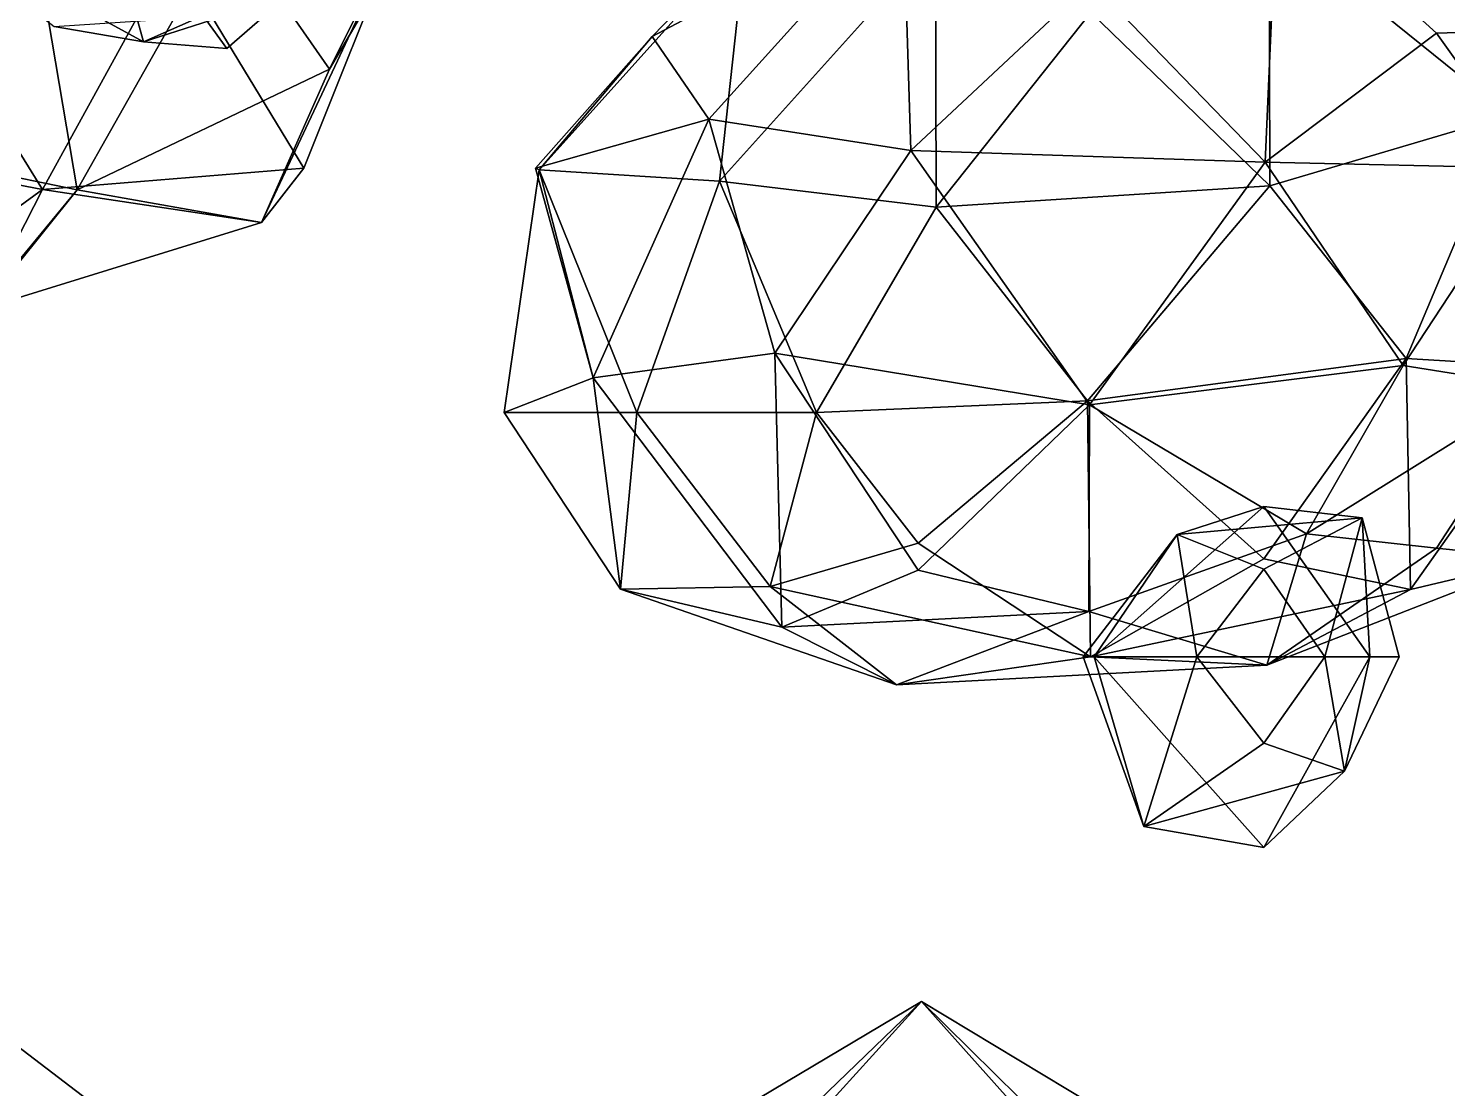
# Model space of a CAD drawing. Extents: x 290083 to 295691, y 4553739 to 4561622.
# Drawn here: x 294063.7 to 294167.2, y 4559196.2 to 4559273.5 of the extents above; entities that cross this region are included whole.
import ezdxf

# ---------------------------------------------------------------- set-up
doc = ezdxf.new("R2010")
doc.units = 0
doc.layers.add('Au_ppm_Pref_-_0_3', color=7, linetype='CONTINUOUS')

msp = doc.modelspace()

# ---------------------------------------------------------------- linework, layer by layer
at = {"layer": 'Au_ppm_Pref_-_0_3'}
for points in [[(294063.31, 4559284.98, 1790.1), (294050.72, 4559265.11, 1789.41), (294067.26, 4559261.7, 1792.99)], [(294055.04, 4559281.8, 1829.6), (294072.08, 4559272.49, 1829.31), (294068.53, 4559285.32, 1826.17)], [(294063.31, 4559284.98, 1790.1), (294067.26, 4559261.7, 1792.99), (294078.24, 4559281.18, 1791.11)], [(294072.08, 4559272.49, 1829.31), (294078.17, 4559272, 1826.28), (294068.53, 4559285.32, 1826.17)], [(294085.56, 4559278.46, 1828.42), (294068.53, 4559285.32, 1826.17), (294078.17, 4559272, 1826.28)], [(294153.88, 4559263.72, 1775.21), (294141.17, 4559276.86, 1774.45), (294154.76, 4559283.68, 1770.59)], [(294153.88, 4559263.72, 1775.21), (294154.76, 4559283.68, 1770.59), (294166.37, 4559273.13, 1773.2)], [(294168.25, 4559283.18, 1763.98), (294154.17, 4559281.24, 1757.54), (294171.64, 4559267.15, 1756.78)], [(294166.37, 4559273.13, 1773.2), (294154.76, 4559283.68, 1770.59), (294173.48, 4559273.35, 1769.92)], [(294154.76, 4559283.68, 1770.59), (294168.25, 4559283.18, 1763.98), (294173.48, 4559273.35, 1769.92)], [(294055.04, 4559281.8, 1829.6), (294065.57, 4559273.6, 1832.75), (294072.08, 4559272.49, 1829.31)], [(294109.18, 4559272.88, 1769.92), (294127.49, 4559282.55, 1770.32), (294113.31, 4559266.85, 1772.36)], [(294116.02, 4559279.94, 1764.05), (294127.49, 4559282.55, 1770.32), (294109.18, 4559272.88, 1769.92)], [(294113.31, 4559266.85, 1772.36), (294127.49, 4559282.55, 1770.32), (294128.03, 4559264.58, 1774.45)], [(294127.49, 4559282.55, 1770.32), (294141.17, 4559276.86, 1774.45), (294128.03, 4559264.58, 1774.45)], [(294085.66, 4559270.5, 1793.68), (294078.24, 4559281.18, 1791.11), (294067.26, 4559261.7, 1792.99)], [(294074.22, 4559279.04, 1805.17), (294090.8, 4559280.85, 1799.78), (294083.78, 4559263.28, 1804.58)], [(294085.66, 4559270.5, 1793.68), (294091.88, 4559281.1, 1793.68), (294078.24, 4559281.18, 1791.11)], [(294085.66, 4559270.5, 1793.68), (294080.7, 4559259.33, 1799.28), (294090.8, 4559280.85, 1799.78)], [(294083.78, 4559263.28, 1804.58), (294090.8, 4559280.85, 1799.78), (294080.7, 4559259.33, 1799.28)], [(294091.88, 4559281.1, 1793.68), (294085.66, 4559270.5, 1793.68), (294090.8, 4559280.85, 1799.78)], [(294154.21, 4559261.99, 1753.47), (294154.17, 4559281.24, 1757.54), (294141.17, 4559274.63, 1754.26)], [(294154.21, 4559261.99, 1753.47), (294171.64, 4559267.15, 1756.78), (294154.17, 4559281.24, 1757.54)], [(294052.99, 4559280.7, 1805.96), (294064.72, 4559261.73, 1806.36), (294042.71, 4559265.96, 1803.56)], [(294074.22, 4559279.04, 1805.17), (294064.72, 4559261.73, 1806.36), (294052.99, 4559280.7, 1805.96)], [(294116.02, 4559279.94, 1764.05), (294109.18, 4559272.88, 1769.92), (294100.95, 4559263.17, 1763.87)], [(294100.95, 4559263.17, 1763.87), (294114.08, 4559262.33, 1757.1), (294116.02, 4559279.94, 1764.05)], [(294129.85, 4559279.86, 1758.16), (294116.02, 4559279.94, 1764.05), (294114.08, 4559262.33, 1757.1)], [(294114.08, 4559262.33, 1757.1), (294129.88, 4559260.44, 1753.67), (294129.85, 4559279.86, 1758.16)], [(294129.85, 4559279.86, 1758.16), (294129.88, 4559260.44, 1753.67), (294141.17, 4559274.63, 1754.26)], [(294074.22, 4559279.04, 1805.17), (294083.78, 4559263.28, 1804.58), (294064.72, 4559261.73, 1806.36)], [(294072.08, 4559272.49, 1829.31), (294078.17, 4559274.44, 1831.53), (294085.56, 4559278.46, 1828.42)], [(294072.08, 4559272.49, 1829.31), (294085.56, 4559278.46, 1828.42), (294078.17, 4559272, 1826.28)], [(294153.88, 4559263.72, 1775.21), (294128.03, 4559264.58, 1774.45), (294141.17, 4559276.86, 1774.45)], [(294154.21, 4559261.99, 1753.47), (294141.17, 4559274.63, 1754.26), (294129.88, 4559260.44, 1753.67)], [(294065.57, 4559273.6, 1832.75), (294078.17, 4559274.44, 1831.53), (294072.08, 4559272.49, 1829.31)], [(294100.68, 4559263.28, 1769.92), (294109.18, 4559272.88, 1769.92), (294113.31, 4559266.85, 1772.36)], [(294109.18, 4559272.88, 1769.92), (294100.68, 4559263.28, 1769.92), (294100.95, 4559263.17, 1763.87)], [(294153.88, 4559263.72, 1775.21), (294166.37, 4559273.13, 1773.2), (294173.4, 4559263.28, 1773.23)], [(294173.48, 4559273.35, 1769.92), (294173.4, 4559263.28, 1773.23), (294166.37, 4559273.13, 1773.2)], [(294085.66, 4559270.5, 1793.68), (294067.26, 4559261.7, 1792.99), (294080.7, 4559259.33, 1799.28)], [(294104.87, 4559247.99, 1769.14), (294100.68, 4559263.28, 1769.92), (294113.31, 4559266.85, 1772.36)], [(294118.13, 4559249.79, 1773.4), (294104.87, 4559247.99, 1769.14), (294113.31, 4559266.85, 1772.36)], [(294128.03, 4559264.58, 1774.45), (294118.13, 4559249.79, 1773.4), (294113.31, 4559266.85, 1772.36)], [(294154.21, 4559261.99, 1753.47), (294164.16, 4559249.4, 1754.45), (294171.64, 4559267.15, 1756.78)], [(294175.91, 4559248.7, 1758.94), (294171.64, 4559267.15, 1756.78), (294164.16, 4559249.4, 1754.45)], [(294042.71, 4559265.96, 1803.56), (294064.72, 4559261.73, 1806.36), (294052.97, 4559253.14, 1803)], [(294067.26, 4559261.7, 1792.99), (294050.72, 4559265.11, 1789.41), (294053.42, 4559244.95, 1793.5)], [(294141.06, 4559246.03, 1775.01), (294118.13, 4559249.79, 1773.4), (294128.03, 4559264.58, 1774.45)], [(294153.88, 4559263.72, 1775.21), (294141.06, 4559246.03, 1775.01), (294128.03, 4559264.58, 1774.45)], [(294080.7, 4559259.33, 1799.28), (294064.72, 4559261.73, 1806.36), (294083.78, 4559263.28, 1804.58)], [(294104.87, 4559247.99, 1769.14), (294098.39, 4559245.46, 1763.98), (294100.95, 4559263.17, 1763.87)], [(294108.07, 4559245.46, 1758.78), (294100.95, 4559263.17, 1763.87), (294098.39, 4559245.46, 1763.98)], [(294100.95, 4559263.17, 1763.87), (294100.68, 4559263.28, 1769.92), (294104.87, 4559247.99, 1769.14)], [(294114.08, 4559262.33, 1757.1), (294100.95, 4559263.17, 1763.87), (294108.07, 4559245.46, 1758.78)], [(294153.88, 4559263.72, 1775.21), (294163.93, 4559248.9, 1773.56), (294141.06, 4559246.03, 1775.01)], [(294153.88, 4559263.72, 1775.21), (294173.4, 4559263.28, 1773.23), (294163.93, 4559248.9, 1773.56)], [(294174, 4559247.29, 1769.41), (294163.93, 4559248.9, 1773.56), (294173.4, 4559263.28, 1773.23)], [(294121.16, 4559245.46, 1754.55), (294114.08, 4559262.33, 1757.1), (294108.07, 4559245.46, 1758.78)], [(294129.88, 4559260.44, 1753.67), (294114.08, 4559262.33, 1757.1), (294121.16, 4559245.46, 1754.55)], [(294060.24, 4559253.01, 1799.62), (294052.97, 4559253.14, 1803), (294064.72, 4559261.73, 1806.36)], [(294060.24, 4559253.01, 1799.62), (294067.26, 4559261.7, 1792.99), (294053.42, 4559244.95, 1793.5)], [(294060.24, 4559253.01, 1799.62), (294064.72, 4559261.73, 1806.36), (294080.7, 4559259.33, 1799.28)], [(294080.7, 4559259.33, 1799.28), (294067.26, 4559261.7, 1792.99), (294060.24, 4559253.01, 1799.62)], [(294154.21, 4559261.99, 1753.47), (294129.88, 4559260.44, 1753.67), (294140.92, 4559246.31, 1753.17)], [(294154.21, 4559261.99, 1753.47), (294140.92, 4559246.31, 1753.17), (294164.16, 4559249.4, 1754.45)], [(294140.92, 4559246.31, 1753.17), (294129.88, 4559260.44, 1753.67), (294121.16, 4559245.46, 1754.55)], [(294118.64, 4559229.81, 1768.6), (294104.87, 4559247.99, 1769.14), (294118.13, 4559249.79, 1773.4)], [(294141.06, 4559246.03, 1775.01), (294128.57, 4559233.98, 1773.75), (294118.13, 4559249.79, 1773.4)], [(294118.64, 4559229.81, 1768.6), (294118.13, 4559249.79, 1773.4), (294128.57, 4559233.98, 1773.75)], [(294164.16, 4559249.4, 1754.45), (294140.92, 4559246.31, 1753.17), (294153.77, 4559234.79, 1754.48)], [(294156.88, 4559236.61, 1771.4), (294141.06, 4559246.03, 1775.01), (294163.93, 4559248.9, 1773.56)], [(294164.47, 4559232.55, 1758.78), (294164.16, 4559249.4, 1754.45), (294153.77, 4559234.79, 1754.48)], [(294174, 4559247.29, 1769.41), (294156.88, 4559236.61, 1771.4), (294163.93, 4559248.9, 1773.56)], [(294164.47, 4559232.55, 1758.78), (294175.91, 4559248.7, 1758.94), (294164.16, 4559249.4, 1754.45)], [(294173.9, 4559234.8, 1763.98), (294175.91, 4559248.7, 1758.94), (294164.47, 4559232.55, 1758.78)], [(294104.87, 4559247.99, 1769.14), (294106.87, 4559232.59, 1763.98), (294098.39, 4559245.46, 1763.98)], [(294104.87, 4559247.99, 1769.14), (294118.64, 4559229.81, 1768.6), (294106.87, 4559232.59, 1763.98)], [(294166.37, 4559235.57, 1767.28), (294156.88, 4559236.61, 1771.4), (294174, 4559247.29, 1769.41)], [(294166.37, 4559235.57, 1767.28), (294174, 4559247.29, 1769.41), (294173.9, 4559234.8, 1763.98)], [(294140.92, 4559246.31, 1753.17), (294121.16, 4559245.46, 1754.55), (294128.57, 4559235.94, 1754.87)], [(294140.92, 4559246.31, 1753.17), (294128.57, 4559235.94, 1754.87), (294141.14, 4559227.65, 1758.01)], [(294141.06, 4559246.03, 1775.01), (294141.03, 4559230.96, 1769.69), (294128.57, 4559233.98, 1773.75)], [(294153.77, 4559234.79, 1754.48), (294140.92, 4559246.31, 1753.17), (294141.14, 4559227.65, 1758.01)], [(294141.03, 4559230.96, 1769.69), (294141.06, 4559246.03, 1775.01), (294156.88, 4559236.61, 1771.4)], [(294098.39, 4559245.46, 1763.98), (294106.87, 4559232.59, 1763.98), (294108.07, 4559245.46, 1758.78)], [(294106.87, 4559232.59, 1763.98), (294117.78, 4559232.78, 1758.9), (294108.07, 4559245.46, 1758.78)], [(294108.07, 4559245.46, 1758.78), (294117.78, 4559232.78, 1758.9), (294121.16, 4559245.46, 1754.55)], [(294117.78, 4559232.78, 1758.9), (294128.57, 4559235.94, 1754.87), (294121.16, 4559245.46, 1754.55)], [(294147.45, 4559236.58, 1823.37), (294141.41, 4559227.64, 1817.55), (294153.77, 4559238.61, 1819.72)], [(294153.77, 4559238.61, 1819.72), (294141.41, 4559227.64, 1817.55), (294161.5, 4559227.64, 1819.73)], [(294160.94, 4559237.78, 1823.37), (294147.45, 4559236.58, 1823.37), (294153.77, 4559238.61, 1819.72)], [(294160.94, 4559237.78, 1823.37), (294153.77, 4559238.61, 1819.72), (294161.5, 4559227.64, 1819.73)], [(294147.45, 4559236.58, 1823.37), (294160.94, 4559237.78, 1823.37), (294153.77, 4559234.05, 1825.51)], [(294158.23, 4559227.64, 1825.48), (294153.77, 4559234.05, 1825.51), (294160.94, 4559237.78, 1823.37)], [(294158.23, 4559227.64, 1825.48), (294160.94, 4559237.78, 1823.37), (294163.66, 4559227.64, 1823.37)], [(294163.66, 4559227.64, 1823.37), (294160.94, 4559237.78, 1823.37), (294161.5, 4559227.64, 1819.73)], [(294140.61, 4559227.64, 1823.37), (294147.45, 4559236.58, 1823.37), (294148.89, 4559227.64, 1825.67)], [(294147.45, 4559236.58, 1823.37), (294140.61, 4559227.64, 1823.37), (294141.41, 4559227.64, 1817.55)], [(294141.03, 4559230.96, 1769.69), (294156.88, 4559236.61, 1771.4), (294153.99, 4559227.04, 1764.07)], [(294147.45, 4559236.58, 1823.37), (294153.77, 4559234.05, 1825.51), (294148.89, 4559227.64, 1825.67)], [(294156.88, 4559236.61, 1771.4), (294166.37, 4559235.57, 1767.28), (294153.99, 4559227.04, 1764.07)], [(294128.57, 4559235.94, 1754.87), (294117.78, 4559232.78, 1758.9), (294141.14, 4559227.65, 1758.01)], [(294173.9, 4559234.8, 1763.98), (294153.99, 4559227.04, 1764.07), (294166.37, 4559235.57, 1767.28)], [(294164.47, 4559232.55, 1758.78), (294153.77, 4559234.79, 1754.48), (294141.14, 4559227.65, 1758.01)], [(294164.47, 4559232.55, 1758.78), (294153.99, 4559227.04, 1764.07), (294173.9, 4559234.8, 1763.98)], [(294141.03, 4559230.96, 1769.69), (294118.64, 4559229.81, 1768.6), (294128.57, 4559233.98, 1773.75)], [(294158.23, 4559227.64, 1825.48), (294148.89, 4559227.64, 1825.67), (294153.77, 4559234.05, 1825.51)], [(294117.78, 4559232.78, 1758.9), (294106.87, 4559232.59, 1763.98), (294126.99, 4559225.61, 1764.01)], [(294126.99, 4559225.61, 1764.01), (294106.87, 4559232.59, 1763.98), (294118.64, 4559229.81, 1768.6)], [(294117.78, 4559232.78, 1758.9), (294126.99, 4559225.61, 1764.01), (294141.14, 4559227.65, 1758.01)], [(294153.99, 4559227.04, 1764.07), (294164.47, 4559232.55, 1758.78), (294141.14, 4559227.65, 1758.01)], [(294118.64, 4559229.81, 1768.6), (294141.03, 4559230.96, 1769.69), (294126.99, 4559225.61, 1764.01)], [(294141.03, 4559230.96, 1769.69), (294153.99, 4559227.04, 1764.07), (294126.99, 4559225.61, 1764.01)], [(294153.99, 4559227.04, 1764.07), (294141.14, 4559227.65, 1758.01), (294126.99, 4559225.61, 1764.01)], [(294145.02, 4559215.28, 1823.37), (294140.61, 4559227.64, 1823.37), (294148.89, 4559227.64, 1825.67)], [(294140.61, 4559227.64, 1823.37), (294145.02, 4559215.28, 1823.37), (294141.41, 4559227.64, 1817.55)], [(294145.02, 4559215.28, 1823.37), (294153.77, 4559213.74, 1818.74), (294141.41, 4559227.64, 1817.55)], [(294161.5, 4559227.64, 1819.73), (294141.41, 4559227.64, 1817.55), (294153.77, 4559213.74, 1818.74)], [(294145.02, 4559215.28, 1823.37), (294148.89, 4559227.64, 1825.67), (294153.77, 4559221.35, 1825.47)], [(294158.23, 4559227.64, 1825.48), (294153.77, 4559221.35, 1825.47), (294148.89, 4559227.64, 1825.67)], [(294158.23, 4559227.64, 1825.48), (294159.66, 4559219.31, 1823.37), (294153.77, 4559221.35, 1825.47)], [(294159.66, 4559219.31, 1823.37), (294161.5, 4559227.64, 1819.73), (294153.77, 4559213.74, 1818.74)], [(294158.23, 4559227.64, 1825.48), (294163.66, 4559227.64, 1823.37), (294159.66, 4559219.31, 1823.37)], [(294159.66, 4559219.31, 1823.37), (294163.66, 4559227.64, 1823.37), (294161.5, 4559227.64, 1819.73)], [(294159.66, 4559219.31, 1823.37), (294145.02, 4559215.28, 1823.37), (294153.77, 4559221.35, 1825.47)], [(294145.02, 4559215.28, 1823.37), (294159.66, 4559219.31, 1823.37), (294153.77, 4559213.74, 1818.74)], [(294117.92, 4559192.01, 1782.72), (294113.98, 4559193.69, 1781.53), (294128.81, 4559202.51, 1781.8)], [(294128.81, 4559202.51, 1781.8), (294113.98, 4559193.69, 1781.53), (294119.3, 4559192.01, 1780.23)], [(294139.46, 4559192.01, 1782.6), (294117.92, 4559192.01, 1782.72), (294128.81, 4559202.51, 1781.8)], [(294128.81, 4559202.51, 1781.8), (294119.3, 4559192.01, 1780.23), (294138.2, 4559192.01, 1780.4)], [(294139.46, 4559192.01, 1782.6), (294128.81, 4559202.51, 1781.8), (294143.02, 4559193.96, 1781.81)], [(294128.81, 4559202.51, 1781.8), (294138.2, 4559192.01, 1780.4), (294143.02, 4559193.96, 1781.81)], [(294060.69, 4559192.01, 1807.86), (294072.37, 4559192.01, 1811.49), (294059.78, 4559201.63, 1811.49)], [(294059.78, 4559201.63, 1811.49), (294072.37, 4559192.01, 1811.49), (294062.21, 4559192.01, 1815.85)]]:
    msp.add_3dface(points, dxfattribs=at)

doc.saveas('drawing.dxf')
